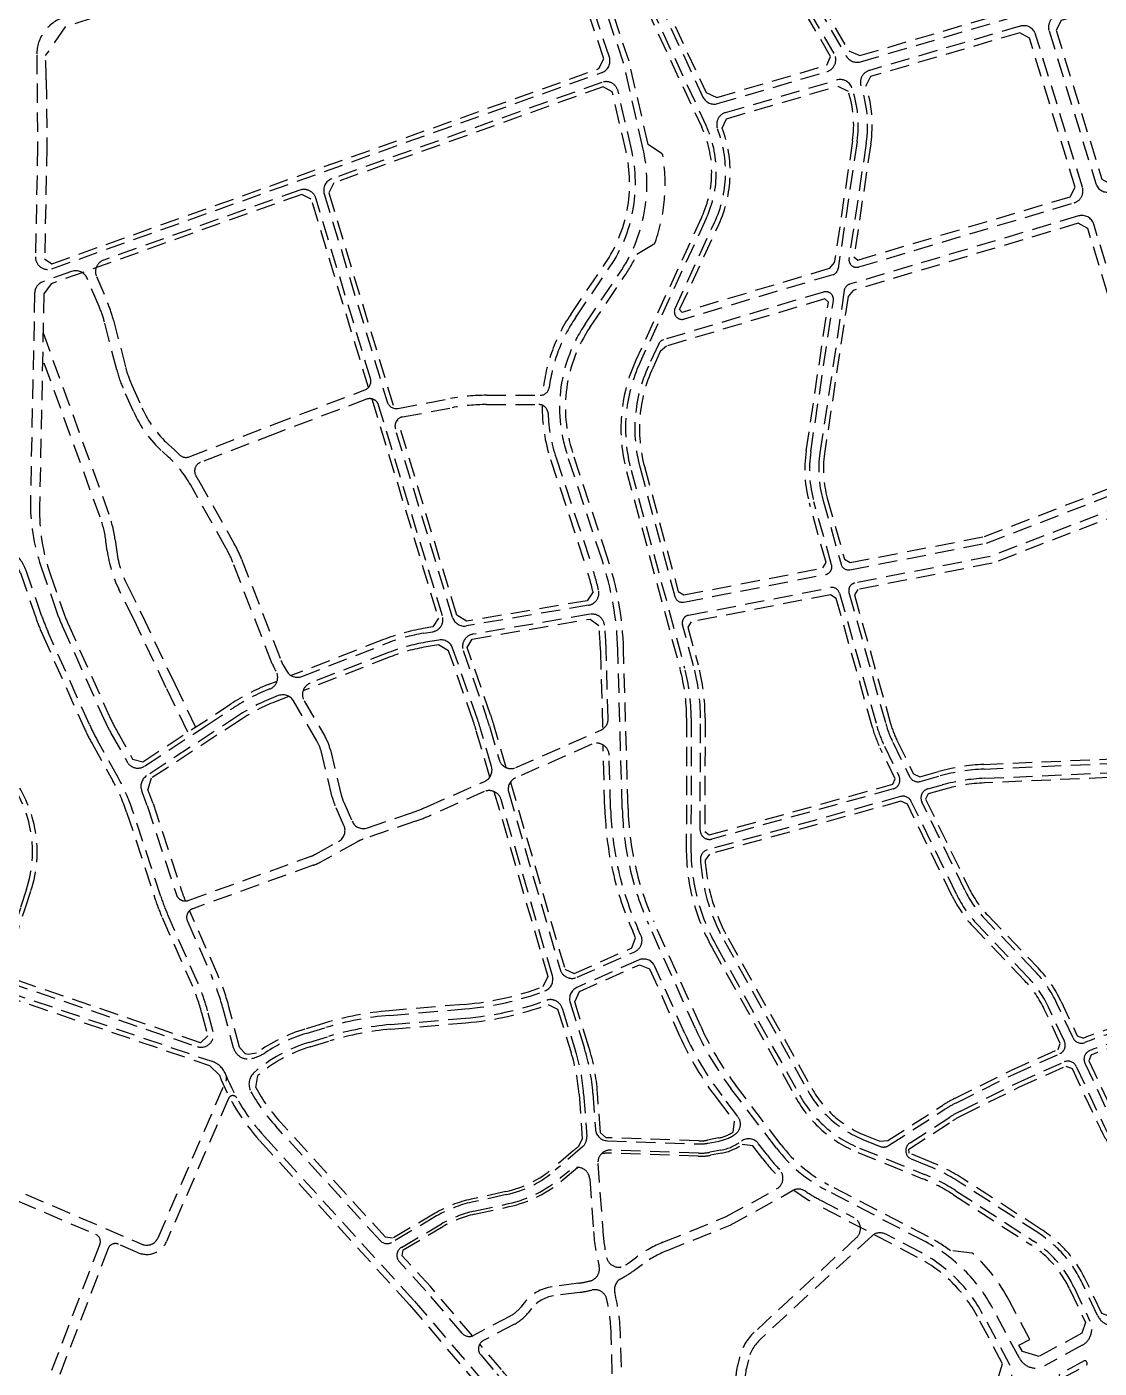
# Model space of a CAD drawing. Header units: metres. Extents: x 566631 to 571261, y 2062953 to 2068466.
# Drawn here: x 567816 to 568510, y 2064881 to 2065749 of the extents above; entities that cross this region are included whole.
import ezdxf

# ---------------------------------------------------------------- set-up
doc = ezdxf.new("R2010")
doc.units = ezdxf.units.M
doc.linetypes.add('HIDDEN', pattern=[0.375, 0.25, -0.125])
doc.layers.add('LogDg phu', color=7, linetype='CONTINUOUS')
doc.layers.add('ViaHeSphu', color=32, linetype='CONTINUOUS')

msp = doc.modelspace()

# ---------------------------------------------------------------- linework, layer by layer
at = {"layer": 'LogDg phu', "linetype": 'HIDDEN', "ltscale": 50}
for points in [[(568280.27, 2065844.65), (568346.55, 2065730.49, 0.345257), (568355.72, 2065726.83), (568457.05, 2065756.52, 0.417861), (568462.45, 2065766.54), (568411.89, 2065931.47, 0.421949), (568401.69, 2065936.71), (568275.22, 2065894.26, 0.346831), (568269.8, 2065885.97), (568270.82, 2065874.45, 0.109851)], [(568275.08, 2065841.64, -0.109851), (568264.84, 2065873.92), (568264.29, 2065880.19, 0.484967), (568253.77, 2065887.06), (568213.56, 2065873.57, 0.34974), (568208.15, 2065865.2), (568214.03, 2065805.84, 0.08596), (568224.93, 2065765.65), (568253.69, 2065704.01, 0.370512), (568263.19, 2065699.72), (568333.98, 2065720.46, 0.486705), (568338.65, 2065732.15)], [(568141.87, 2065850.83), (567839.55, 2065755.49, 0.329891), (567822.07, 2065731.41), (567822.62, 2065671.83), (567821.17, 2065600.48, 0.524975), (567831.86, 2065592.78), (568188.12, 2065719.83, 0.408581), (568193.02, 2065729.9), (568167.17, 2065807.04, -0.044276), (568157.26, 2065841.66, 0.448349)], [(568598.16, 2065740.92), (568586.69, 2065778.94, 0.411844), (568576.78, 2065784.3), (568565.31, 2065780.94), (568483.28, 2065756.91, 0.417861), (568477.88, 2065746.89), (568508.2, 2065647.98, 0.411978), (568518.14, 2065642.65), (568611.07, 2065670.37, 0.415181), (568616.44, 2065680.35), (568598.16, 2065740.92)], [(568520.14, 2065578.34), (568506.87, 2065621.62, 0.411978), (568496.93, 2065626.94), (568348.72, 2065582.74, 0.290973), (568345.2, 2065578.69), (568329.47, 2065473.44, 0.105869), (568331.36, 2065443.35), (568343.13, 2065401.37, 0.390547), (568348.9, 2065397.81), (568437.27, 2065414.99), (568529.2, 2065450.41, 0.330973), (568532.39, 2065455.45), (568525.08, 2065552.1, 0.055558)], [(568323.54, 2065474.33), (568338.16, 2065572.16, 0.549219), (568331.78, 2065577.69), (568228.12, 2065546.78, 0.215687), (568225.01, 2065544.08), (568218.4, 2065529.72, 0.175674), (568212.89, 2065463.83), (568235.45, 2065380.47, 0.393199), (568241.23, 2065376.87), (568333.15, 2065394.74, 0.438282), (568337.01, 2065401), (568325.58, 2065441.73, -0.105869)], [(567803.89, 2065261.62, -0.243226), (567815.47, 2065190.91), (567811.46, 2065178.59), (567799.05, 2065140.47, 0.410372), (567804.08, 2065130.42), (567926.02, 2065088.94, 0.598515), (567936.33, 2065098.56), (567932.77, 2065112, 0.039119), (567926.58, 2065129.7), (567906.96, 2065174.22, -0.02461), (567902.39, 2065186.16), (567884.12, 2065241.93, 0.048345), (567874.82, 2065263.13), (567861.4, 2065287.14, -0.022406), (567856.17, 2065297.55), (567829.42, 2065357.42, -0.022043), (567825.22, 2065368.07), (567815.13, 2065397.33, 0.716134), (567767.79, 2065397.13), (567749.67, 2065343.12, 0.24558), (567751.42, 2065332.14)], [(568252.06, 2065301.81, 0.066724), (568247.61, 2065335.53), (568240.42, 2065362.08, -0.435545), (568244.3, 2065368.3), (568336.39, 2065386.21, -0.390547), (568342.15, 2065382.65), (568366.32, 2065296.52, 0.044847), (568371.28, 2065283.47), (568380.65, 2065264.21, -0.468912), (568376.85, 2065255.81), (568259.5, 2065223.36, -0.496283), (568251.9, 2065229.16)], [(568049.96, 2065344.17), (567999.28, 2065324.38, 0.461531), (567995.29, 2065312.87), (568008.68, 2065290.08, -0.073643), (568012.3, 2065281.11), (568019.37, 2065251.85, 0.044721), (568020.92, 2065247.29), (568026.39, 2065234.91, 0.389685), (568036.31, 2065230.58), (568065.41, 2065240.59, 0.020847), (568074.88, 2065244.3), (568112.23, 2065260.75, 0.376138), (568116.69, 2065270.3), (568109.57, 2065294.78, 0.013297), (568107.6, 2065300.96), (568091.5, 2065347.03, 0.365844), (568082.6, 2065352.28), (568073.91, 2065350.8, 0.051048)], [(568193.88, 2065021.87, 0.445635), (568185.62, 2065013.31), (568188.75, 2064969.64, 0.035839), (568191.24, 2064952.35, 0.530819), (568203.55, 2064947.43, 0.009137), (568205.7, 2064948.95), (568210.91, 2064952.77, -0.062081), (568227.77, 2064962.17), (568268.82, 2064978.78), (568301.4, 2064996.76, 0.493863), (568303.29, 2065009.32, -0.029261), (568295.39, 2065018.52), (568289.65, 2065026.05, 0.408607), (568278.56, 2065027.65, -0.110711), (568265.33, 2065021.88), (568258.15, 2065020.49, -0.056441), (568250.74, 2065019.91)], [(568321.77, 2064799.78), (568340.09, 2064809.79), (568396.34, 2064840.42), (568420.86, 2064853.05), (568447.3, 2064866.43, 0.420588), (568452.47, 2064882.79), (568434.84, 2064915.81, 0.150723), (568394.51, 2064955.72), (568372.14, 2064967.39, 0.316992), (568363, 2064966.17), (568291, 2064899.5, 0.147443), (568283.11, 2064886.07), (568281.79, 2064880.63, 0.16818), (568283.47, 2064863.05), (568310.65, 2064803.48, 0.435404)]]:
    msp.add_lwpolyline(points, format="xyb", close=True, dxfattribs=at)
for points in [[(568301.35, 2065023.07), (568271.8, 2065061.84, -0.057587), (568248.78, 2065100.58), (568218.44, 2065168.33, -0.098642), (568201.37, 2065243.09), (568198.51, 2065345.98, 0.073069), (568188.27, 2065404.32), (568165.65, 2065472.67, -0.232646), (568177.31, 2065556.84), (568199.61, 2065589.81, 0.207939), (568214.8, 2065671.12), (568202.19, 2065726.12), (568174.23, 2065809.58, -0.049445)], [(568219.5, 2065763.12), (568255.58, 2065685.76, -0.220405), (568255.74, 2065625.22), (568212.95, 2065532.22, 0.175674), (568207.09, 2065462.26), (568241.82, 2065333.96, -0.066724), (568246.06, 2065301.82), (568245.88, 2065217.38, 0.128381), (568262.08, 2065154.78), (568316.29, 2065057.52, 0.170828), (568355.1, 2065023.22), (568397.15, 2065006.16, -0.047229), (568417.55, 2064995.54), (568467.93, 2064962.95, -0.139352), (568493.88, 2064933.35), (568504.42, 2064911.11, -0.397422), (568499.33, 2064895.44), (568475.04, 2064882.16, -0.417177), (568458.7, 2064887.04), (568441.45, 2064919.35, 0.150735), (568397.98, 2064962.37), (568333.38, 2064996.08, -0.110108), (568301.35, 2065023.07)], [(568356.15, 2065710.96, -0.119936), (568359.48, 2065674.22), (568348.3, 2065599.44, 0.549219), (568354.68, 2065593.91), (568494.18, 2065635.51, 0.416453), (568499.54, 2065645.52), (568469.19, 2065744.55, 0.410576), (568459.29, 2065749.88), (568361.47, 2065721.22, 0.427185), (568356.15, 2065710.96)], [(568171.09, 2065561.04), (568193.4, 2065594.01, 0.207939), (568207.49, 2065669.44), (568198.71, 2065707.75, 0.448981), (568188.23, 2065713.5), (568013.26, 2065651.1, 0.400186), (568008.29, 2065641.25), (568049.16, 2065506.49, 0.382084), (568055.99, 2065502.33), (568090.07, 2065508.66, -0.045878), (568113.42, 2065510.8), (568148.16, 2065510.81, 0.377459), (568154.11, 2065516.05, -0.117476), (568171.09, 2065561.04)], [(568350.11, 2065710.05, -0.123785), (568353.55, 2065675.11), (568341.26, 2065592.91, -0.290973), (568337.74, 2065588.86), (568241.55, 2065560.18, -0.645161), (568235.58, 2065567.06), (568261.19, 2065622.71, 0.202499), (568263.11, 2065683.38, -0.438714), (568268.33, 2065693.93), (568340.33, 2065715.03, -0.396964), (568350.11, 2065710.05)], [(567867.99, 2065570.66, -0.037591), (567871.76, 2065559.57), (567879.67, 2065528.8, 0.04207), (567883.66, 2065517.38), (567890.2, 2065502.75, 0.102977), (567907.38, 2065478.95), (567911.47, 2065475.21, -0.013154), (567914.43, 2065472.37, 0.298112), (567920.85, 2065470.97), (567974.9, 2065491.69), (568034.67, 2065514.29, 0.394721), (568038.29, 2065521.64), (568002.86, 2065638.49, 0.428381), (567992.52, 2065643.7), (567865.42, 2065598.38, 0.431787), (567860.74, 2065587.71), (567867.99, 2065570.66)], [(567817.97, 2065443.33, 0.088331), (567824.77, 2065400.04), (567834.67, 2065371.33, 0.022043), (567838.55, 2065361.5), (567865.3, 2065301.63, 0.022406), (567870.12, 2065292.02), (567880.54, 2065273.39, 0.435201), (567891.92, 2065270.6), (567931.99, 2065296.91), (567949.47, 2065308.39, -0.052205), (567973.16, 2065320.62), (567973.06, 2065320.58, 0.461531), (567977.05, 2065332.08), (567976.97, 2065332.22, -0.039984), (567974.67, 2065336.96), (567949.17, 2065402.47, 0.035278), (567944.83, 2065411.65), (567921.62, 2065452.92, 0.079721), (567907.42, 2065470.78), (567903.33, 2065474.52, -0.102977), (567884.72, 2065500.3), (567878.18, 2065514.94, -0.04207), (567873.86, 2065527.31), (567865.95, 2065558.07, 0.037591), (567862.47, 2065568.31), (567854.71, 2065586.57, 0.396856), (567844.66, 2065590.98), (567826, 2065584.32, 0.311497), (567820.69, 2065576.95), (567820.32, 2065558.57), (567817.97, 2065443.33)], [(567925.23, 2065458.61, -0.010214), (567926.85, 2065455.86), (567950.06, 2065414.59, -0.035278), (567954.76, 2065404.65), (567980.26, 2065339.14, 0.039984), (567982.14, 2065335.26), (567984.01, 2065332.08, 0.368428), (567993.81, 2065328.68), (568047.78, 2065349.76, -0.051048), (568072.9, 2065356.72), (568078.6, 2065357.69, 0.45166), (568084.91, 2065367.9), (568043.53, 2065504.38, 0.433979), (568035.66, 2065508.25), (567977.04, 2065486.09), (567928.19, 2065467.36, 0.470155), (567925.23, 2065458.61)], [(568181.15, 2065401.97, -0.023076), (568186.04, 2065384.53, -0.431602), (568179.58, 2065374.84), (568100.46, 2065361.4, -0.377733), (568091.47, 2065366.97), (568054.41, 2065489.16, -0.44709), (568059.06, 2065496.8), (568091.17, 2065502.76, -0.045878), (568113.42, 2065504.8), (568147.35, 2065504.81, -0.403341), (568153.35, 2065499.03, 0.070667), (568158.53, 2065470.31), (568181.15, 2065401.97)], [(568583.91, 2065301.47, 0.169199), (568579.62, 2065319.83), (568542.54, 2065386.88, -0.091331), (568536.27, 2065405.6), (568536.03, 2065407.3), (568533.89, 2065435.67, 0.50266), (568527.1, 2065439.96), (568439.76, 2065406.31), (568352.14, 2065389.27, 0.438282), (568348.28, 2065383.01), (568372.1, 2065298.15, 0.044847), (568376.67, 2065286.1), (568387.5, 2065263.84, 0.361552), (568394.49, 2065260.68), (568407.26, 2065264.21, -0.056551), (568435.77, 2065268.72), (568575.95, 2065274.86, 0.371125), (568581.66, 2065280.22), (568583.91, 2065301.47)], [(567952.76, 2065303.37), (567893.12, 2065264.22, 0.360428), (567890.13, 2065254.46, -0.019325), (567893.62, 2065245.04), (567911.89, 2065189.27, 0.004364), (567912.56, 2065187.29, 0.417554), (567920.26, 2065183.61), (567999.14, 2065212, 0.039632), (568003.03, 2065213.76), (568017.64, 2065221.81, 0.388656), (568021.09, 2065232.05), (568015.43, 2065244.86, -0.044721), (568013.54, 2065250.44), (568006.47, 2065279.7, 0.073643), (568003.51, 2065287.04), (567988.33, 2065312.87, 0.368428), (567978.53, 2065316.27), (567975.34, 2065315.03, 0.052205), (567952.76, 2065303.37)], [(568501.19, 2065091.56, -0.401113), (568493.46, 2065094.56), (568482.98, 2065116.94, 0.081456), (568468.72, 2065137.77), (568436.01, 2065171.98, -0.077691), (568423.31, 2065190.24), (568395.51, 2065247.38, -0.468912), (568399.31, 2065255.79), (568408.86, 2065258.43, -0.056551), (568436.03, 2065262.73), (568573.51, 2065268.74, -0.458656), (568579.74, 2065262.12), (568574.89, 2065216.3, 0.136499), (568577.51, 2065184.57), (568585.25, 2065163.64), (568610.18, 2065111.93, -0.598484), (568603.96, 2065103.38), (568589.19, 2065105.42, 0.091113), (568542.97, 2065103.35), (568525.44, 2065099.32, 0.041673), (568501.19, 2065091.56)], [(567961.34, 2065081.21, 0.08794), (567970.02, 2065084.97, -0.072098), (567996.71, 2065097.43), (568009.41, 2065101.26, -0.051985), (568050.72, 2065109.16), (568099.32, 2065113.31, 0.067767), (568151.24, 2065124.95, 0.393045), (568156.13, 2065134.68), (568122.89, 2065248.99, 0.453343), (568111.99, 2065254.08), (568077.29, 2065238.81, -0.020847), (568067.36, 2065234.92), (568033.61, 2065223.3, 0.043153), (568029.35, 2065221.42), (568005.93, 2065208.5, -0.039632), (568001.17, 2065206.35), (567923.12, 2065178.26, 0.434742), (567919.66, 2065170.2), (567935.73, 2065133.73, -0.039119), (567942.44, 2065114.56), (567949.36, 2065088.38, 0.406821), (567961.34, 2065081.21)], [(568477.55, 2065114.4, 0.081456), (568464.38, 2065133.63), (568431.68, 2065167.83, -0.077691), (568417.92, 2065187.61), (568388.66, 2065247.75, 0.361552), (568381.66, 2065250.91), (568256.46, 2065216.3, 0.353146), (568252.07, 2065210.18, 0.11342), (568267.32, 2065157.7), (568321.54, 2065060.44, 0.170828), (568357.35, 2065028.78), (568368.4, 2065024.3, 0.243951), (568373.91, 2065024.81), (568410.47, 2065048.34, -0.027463), (568417.92, 2065052.57), (568454.83, 2065070.94), (568484.87, 2065084.34, 0.419575), (568487.86, 2065092.36), (568477.55, 2065114.4)], [(568112.47, 2064870.59, -0.084901), (568154.79, 2064799.65), (568170.26, 2064759.6, -0.579475), (568157.14, 2064743.43, -0.045403), (568132.74, 2064749.71), (567904.8, 2064831.09), (567826.06, 2064856.49), (567810.62, 2064861.47), (567780.63, 2064870.43), (567744.23, 2064881.67), (567725.22, 2064887.76, -0.41566), (567720.05, 2064897.85), (567762.31, 2065027.63), (567792.24, 2065119.55, -0.418066), (567802.42, 2065124.65), (567935.48, 2065079.39, -0.220524), (567944.61, 2065070.68, 0.091448), (567969.54, 2065030.65), (568066.63, 2064924.21), (568112.47, 2064870.59)], [(568572.01, 2064925.27, -0.085046), (568651.58, 2064929.91), (568671.4, 2064927.69, 0.557822), (568683.99, 2064943.77), (568666.76, 2064990.51), (568650.57, 2065040.68, 0.077673), (568635.93, 2065069.72), (568621.97, 2065091.95, 0.221761), (568616.29, 2065095.62), (568588.37, 2065099.47, 0.091113), (568544.32, 2065097.51), (568526.79, 2065093.47, 0.040236), (568504.27, 2065086.34, 0.429135), (568501.1, 2065078.24), (568519.06, 2065039.87, 0.048627), (568526.18, 2065027.85), (568539.5, 2065009.67, -0.110061), (568553.11, 2064978.6), (568562.35, 2064931.52, 0.424292), (568572.01, 2064925.27)], [(568525.24, 2064909.09, -0.412853), (568509.3, 2064914.81), (568499.3, 2064935.92, 0.139352), (568471.19, 2064967.99), (568420.81, 2065000.58, 0.047229), (568399.41, 2065011.72), (568388.81, 2065016.02, -0.607781), (568387.82, 2065026.63), (568413.72, 2065043.29, -0.027463), (568420.59, 2065047.2), (568457.39, 2065065.52), (568487.62, 2065079, -0.408873), (568495.49, 2065076.06), (568513.63, 2065037.33, 0.048627), (568521.34, 2065024.3), (568534.66, 2065006.13, -0.110061), (568547.23, 2064977.44), (568556.8, 2064928.64, -0.378125), (568551.45, 2064919.51, 0.029911), (568525.24, 2064909.09)], [(568182.76, 2064969.21, 0.044248), (568186.37, 2064946.88, -0.415414), (568180.55, 2064937.16, -0.026797), (568172.97, 2064935.69), (568155.99, 2064933.35, 0.194496), (568137.79, 2064922.9), (568135.71, 2064920.24, -0.105159), (568128.69, 2064914.38), (568105.04, 2064901.87, -0.3509), (568097.68, 2064903.28), (568074.12, 2064930.83), (568056.94, 2064949.67, -0.476805), (568058.34, 2064958.88), (568084.18, 2064974.05, -0.078818), (568105.19, 2064982.27), (568127.75, 2064987.22, 0.124124), (568161.88, 2065004.26), (568167.13, 2065008.77, -0.616276), (568180.32, 2065003.27), (568182.76, 2064969.21)], [(568200.46, 2064938.53, 0.033385), (568209.25, 2064944.11), (568214.46, 2064947.93, -0.062081), (568230.02, 2064956.6), (568271.41, 2064973.36), (568311.77, 2064995.62, -0.280839), (568320.09, 2064995.26, 0.027535), (568329.91, 2064989.43), (568351.43, 2064978.2, -0.518613), (568353.16, 2064965.24), (568286.93, 2064903.91, 0.147443), (568277.28, 2064887.48), (568275.96, 2064882.05, 0.080835), (568275.14, 2064871.48, -0.342207), (568269.81, 2064863.25), (568242.68, 2064853.77, -0.112107), (568230.8, 2064852.42), (568208.41, 2064854.9, -0.374852), (568201.29, 2064862.64), (568200.27, 2064902.02, 0.054483), (568196.53, 2064929.58, -0.34124), (568200.46, 2064938.53)], [(568484.51, 2064875.37), (568484.99, 2064874.49, 0.414214), (568486.35, 2064874.1), (568502.14, 2064882.73, 0.414214), (568502.54, 2064884.09), (568502.06, 2064884.97, 0.414214), (568500.7, 2064885.36), (568484.91, 2064876.73, 0.414214), (568484.51, 2064875.37)]]:
    msp.add_lwpolyline(points, format="xyb", dxfattribs=at)
at = {"layer": 'LogDg phu', "linetype": 'HIDDEN', "ltscale": 50, "elevation": 0}
for points in [[(568189.89, 2065361.92, 0.431285), (568180.6, 2065368.93), (568104.6, 2065356.02, 0.464296), (568098.39, 2065345.49), (568113.26, 2065302.94, -0.013297), (568115.34, 2065296.45), (568121.64, 2065274.78, 0.453343), (568132.55, 2065269.69), (568187.47, 2065293.87, 0.304923), (568192.24, 2065301.41), (568191.01, 2065345.77, 0.020637), (568189.89, 2065361.92)], [(568176.38, 2065058.28), (568178.37, 2065030.6, -0.237412), (568175.6, 2065023.96), (568157.97, 2065008.81, -0.124124), (568126.47, 2064993.08), (568103.9, 2064988.13, 0.078818), (568081.14, 2064979.22), (568052.01, 2064962.13, -0.354275), (568044.54, 2064963.26), (567976.93, 2065037.39, -0.057588), (567960.82, 2065059.74, -0.355534), (567963.01, 2065072.17, -0.105603), (567998.44, 2065091.68), (568011.14, 2065095.51, -0.051985), (568051.23, 2065103.19), (568099.83, 2065107.34, 0.06614), (568152.09, 2065118.87, -0.428014), (568162.47, 2065113.74), (568171.16, 2065085.9, -0.0578), (568176.38, 2065058.28)], [(568120.07, 2064877.08, -0.043915), (568146.03, 2064840.69, 0.354937), (568153.12, 2064838.04), (568189.96, 2064850.47, 0.329034), (568195.4, 2064858.26), (568194.27, 2064901.86, 0.048378), (568191.38, 2064925.26), (568191.38, 2064925.26, 0.419086), (568181.68, 2064931.26, -0.025748), (568173.79, 2064929.75), (568156.81, 2064927.41, 0.194496), (568142.51, 2064919.19), (568140.43, 2064916.54, -0.105159), (568131.49, 2064909.07), (568111.42, 2064898.46, 0.480495), (568109.66, 2064889.26), (568120.07, 2064877.08)]]:
    msp.add_lwpolyline(points, format="xyb", dxfattribs=at)
for points in [[(568193.87, 2065242.88), (568192.9, 2065277.67, 0.532658), (568181.68, 2065284.77), (568132.3, 2065263.02, 0.376138), (568127.84, 2065253.47), (568161.16, 2065138.88, 0.454493), (568172.1, 2065133.8), (568209.45, 2065150.42, 0.414962), (568213.5, 2065161), (568211.59, 2065165.26, -0.098642)], [(568211.94, 2065144.96), (568171.97, 2065127.18, 0.380606), (568167.59, 2065117.49), (568176.88, 2065087.69, -0.0578), (568182.37, 2065058.71), (568184.04, 2065035.37, 0.383475), (568191.74, 2065027.95), (568250.95, 2065025.9, 0.056441), (568257.01, 2065026.38), (568264.19, 2065027.77, 0.105091), (568274.53, 2065032.14, 0.426392), (568276.31, 2065043.55), (568265.84, 2065057.3, -0.057587), (568241.94, 2065097.51), (568222.5, 2065140.92, 0.413466)]]:
    msp.add_lwpolyline(points, format="xyb", close=True, dxfattribs=at)
at = {"layer": 'ViaHeSphu', "linetype": 'HIDDEN', "ltscale": 50}
for points in [[(568273.14, 2065882.25), (568273.81, 2065874.71, 0.109851), (568282.87, 2065846.16), (568348.09, 2065733.82), (568355.4, 2065730.9), (568454.53, 2065759.95), (568457.86, 2065766.13), (568408.44, 2065927.37), (568402.23, 2065930.56), (568277.48, 2065888.69)], [(568261.45, 2065878.18), (568256.27, 2065881.57), (568215.78, 2065867.99), (568211.54, 2065861.42), (568217.01, 2065806.13, 0.085976), (568227.65, 2065766.92), (568255.68, 2065706.84), (568262.59, 2065703.71), (568333.94, 2065724.62), (568336.23, 2065730.35), (568272.49, 2065840.13, -0.109851), (568261.85, 2065873.65)], [(568491.48, 2065639.4), (568494.81, 2065645.61), (568465.19, 2065742.23), (568458.93, 2065745.6), (568362.32, 2065717.3), (568359.24, 2065711.2, -0.117528), (568362.45, 2065673.77), (568351.49, 2065600.49), (568353.92, 2065598.38)], [(568525.13, 2065453.67), (568527.7, 2065457.74), (568520.6, 2065551.76, 0.055558), (568515.83, 2065577.02), (568503.01, 2065618.84), (568496.76, 2065622.19), (568350.99, 2065578.72), (568347.67, 2065574.9), (568332.44, 2065473, 0.105869), (568334.24, 2065444.16), (568345.3, 2065404.74), (568349.06, 2065402.42), (568436.02, 2065419.33)], [(568333.49, 2065402.44), (568322.69, 2065440.92, -0.105869), (568320.57, 2065474.77), (568334.97, 2065571.11), (568332.54, 2065573.22), (568230.15, 2065542.69), (568226.02, 2065539.11), (568221.12, 2065528.46, 0.175674), (568215.78, 2065464.61), (568237.65, 2065383.81), (568241.38, 2065381.48), (568331.35, 2065398.98)], [(568257.78, 2065226), (568376.64, 2065258.86), (568378.21, 2065262.36), (568368.58, 2065282.16, -0.044847), (568363.43, 2065295.71), (568339.99, 2065379.28), (568336.23, 2065381.59), (568246.1, 2065364.06), (568243.94, 2065360.6), (568250.51, 2065336.31, -0.066724), (568255.06, 2065301.8), (568254.9, 2065228.2)], [(568518.68, 2064913.71), (568512.07, 2064915.99), (568502.01, 2064937.2, 0.139352), (568472.82, 2064970.51), (568422.44, 2065003.1, 0.047229), (568400.54, 2065014.5), (568387.35, 2065019.85), (568387.1, 2065022.6), (568415.34, 2065040.77, -0.027463), (568421.93, 2065044.51), (568458.67, 2065062.8), (568488.79, 2065076.23), (568492.8, 2065074.74), (568510.91, 2065036.05, 0.048627), (568518.92, 2065022.53), (568532.24, 2065004.35, -0.110061), (568544.28, 2064976.86), (568553.36, 2064930.59), (568551.08, 2064926.74, 0.035973)]]:
    msp.add_lwpolyline(points, format="xyb", close=True, dxfattribs=at)
for points in [[(567827.61, 2065730.84, -0.014939), (567828.22, 2065715.2), (567828.62, 2065671.8), (567827.15, 2065599.25), (567831.75, 2065595.93), (568186.31, 2065722.37), (568189.44, 2065728.79), (568163.64, 2065805.77, -0.042979), (568153.77, 2065839.98), (568144.74, 2065845.45), (567840.41, 2065749.47), (567827.61, 2065730.84)], [(568263.92, 2065621.46, 0.200703), (568266.11, 2065683.93), (568269, 2065689.96), (568341.14, 2065711.09), (568347.71, 2065707.82, -0.119068), (568350.58, 2065675.55), (568338.79, 2065596.71), (568335.48, 2065592.88), (568240.17, 2065564.46), (568238.55, 2065566.33), (568263.92, 2065621.46)], [(567826.17, 2065551.24), (567868.79, 2065433.81, -0.055332), (567872.85, 2065417.08), (567873.63, 2065410.92, 0.083843), (567880.59, 2065387.97), (567890.36, 2065368.34), (567911.41, 2065323.93), (567924.95, 2065295.88)], [(567919.89, 2065292.56), (567906, 2065321.34), (567884.96, 2065365.72), (567875.22, 2065385.3, -0.083843), (567867.68, 2065410.16), (567866.9, 2065416.32, 0.055332), (567863.15, 2065431.76), (567825.83, 2065534.59)], [(568579.43, 2065301.94, 0.170569), (568575.75, 2065317.53), (568538.6, 2065384.7, -0.091331), (568531.81, 2065404.97), (568531.55, 2065406.81), (568529.57, 2065433.01), (568526.55, 2065434.92), (568441.01, 2065401.97), (568353.94, 2065385.04), (568351.8, 2065381.57), (568374.98, 2065298.96, 0.044847), (568379.37, 2065287.41), (568389.98, 2065265.61), (568394.18, 2065263.71), (568406.46, 2065267.11, -0.056551), (568435.64, 2065271.72), (568573.89, 2065277.77), (568577.2, 2065280.88), (568579.43, 2065301.94)], [(567825.77, 2065355.79), (567852.52, 2065295.92, 0.022406), (567857.91, 2065285.19), (567871.33, 2065261.18, -0.048345), (567880.31, 2065240.68), (567898.58, 2065184.92, 0.02461), (567903.3, 2065172.61), (567922.91, 2065128.09, -0.039119), (567928.9, 2065110.98), (567932.88, 2065095.93), (567928.05, 2065091.42), (567803.21, 2065133.89), (567801.3, 2065137.71), (567814.31, 2065177.67), (567818.32, 2065189.98, 0.243226), (567806.29, 2065263.41), (567756.19, 2065330.76), (567754.79, 2065339.51), (567773.59, 2065395.55, -0.716134), (567811.46, 2065395.7), (567821.43, 2065366.77, 0.022043), (567825.77, 2065355.79)], [(567985.43, 2065315.75), (567976.43, 2065312.23, 0.052205), (567954.41, 2065300.86), (567896.28, 2065262.7), (567894.08, 2065255.37, -0.018054), (567897.42, 2065246.29), (567915.69, 2065190.52, 0.016664), (567918.34, 2065183.26)], [(568496.13, 2065095.93), (568500.16, 2065094.38, -0.04146), (568524.77, 2065102.24), (568542.3, 2065106.28, -0.091113), (568589.6, 2065108.39), (568605.15, 2065106.24), (568606.82, 2065108.53), (568581.1, 2065161.88), (568573.29, 2065183.01, -0.13574), (568570.43, 2065216.96), (568575.29, 2065262.85), (568572.61, 2065265.7), (568436.16, 2065259.73, 0.056551), (568409.66, 2065255.54), (568399.52, 2065252.74), (568397.94, 2065249.24), (568426.01, 2065191.55, 0.077691), (568438.18, 2065174.05), (568470.88, 2065139.85, -0.081456), (568485.7, 2065118.21), (568496.13, 2065095.93)], [(568257.85, 2065213.57), (568255.1, 2065209.77, 0.112199), (568269.94, 2065159.16), (568324.16, 2065061.9, 0.170828), (568358.48, 2065031.56), (568368.19, 2065027.62), (568373.5, 2065028.12), (568408.85, 2065050.86, -0.027463), (568416.58, 2065055.25), (568453.55, 2065073.66), (568483.7, 2065087.1), (568485.17, 2065091.04), (568474.83, 2065113.13, 0.081456), (568462.21, 2065131.55), (568429.51, 2065165.76, -0.077691), (568415.22, 2065186.3), (568386.18, 2065245.99), (568381.97, 2065247.89), (568257.85, 2065213.57)], [(567756.26, 2064885.28), (567746.33, 2064888.35), (567727.35, 2064894.43), (567724.14, 2064900.7), (567762.15, 2065017.45), (567795.73, 2065120.59), (567799.5, 2065122.48), (567933.99, 2065076.72), (567940.42, 2065070.41, 0.09387), (567966.59, 2065027.95), (568063.63, 2064921.56), (568109.43, 2064867.99, -0.084901), (568151.06, 2064798.2), (568166.48, 2064758.29), (568160.14, 2064750.05, -0.049011), (568135.1, 2064756.31), (567907.05, 2064837.72), (567831.55, 2064862.07)], [(568568.44, 2064931.62, -0.08716), (568652.36, 2064936.87), (568678.03, 2064934), (568681.27, 2064938.13), (568662.51, 2064989.04), (568646.29, 2065039.3, 0.078014), (568632.19, 2065067.21), (568617.84, 2065090.06), (568613.28, 2065093.01), (568587.96, 2065096.5, 0.091113), (568544.99, 2065094.58), (568527.46, 2065090.55, 0.040504), (568505.26, 2065083.5), (568503.76, 2065079.62), (568521.78, 2065041.14, 0.048627), (568528.6, 2065029.62), (568541.92, 2065011.44, -0.110061), (568556.06, 2064979.17), (568564.95, 2064933.84), (568568.44, 2064931.62)], [(567760.38, 2065021.72), (567760.38, 2065021.72, 0.387692), (567763.16, 2065015.58), (567890.14, 2064960.97, 0.413325), (567900.64, 2064965.13), (567944.65, 2065066.6, 0.203253), (567944.68, 2065070.51), (567944.68, 2065070.51)], [(567951.7, 2065055.64), (567951.7, 2065055.64, 0.62289), (567946.32, 2065055.38), (567906.15, 2064962.74, -0.413325), (567887.77, 2064955.45), (567874.96, 2064960.96, 0.42583), (567868.32, 2064958.16), (567830.81, 2064860.5, 0.430327), (567833.94, 2064853.95), (567833.94, 2064853.95)], [(567763.62, 2064875.68), (567763.62, 2064875.68, -0.440565), (567760.47, 2064882.36), (567803.06, 2064986.35, -0.419332), (567809.66, 2064989.05), (567860.25, 2064967.29, -0.402692), (567862.94, 2064960.9), (567824.89, 2064861.83, -0.398281), (567818.69, 2064858.86), (567818.69, 2064858.86)]]:
    msp.add_lwpolyline(points, format="xyb", dxfattribs=at)
at = {"layer": 'ViaHeSphu', "linetype": 'HIDDEN', "ltscale": 50, "elevation": 0}
for points in [[(568216.78, 2065761.85), (568252.86, 2065684.49, -0.220405), (568253.02, 2065626.48), (568210.22, 2065533.48, 0.175674), (568204.2, 2065461.47), (568238.93, 2065333.18, -0.066724), (568243.06, 2065301.83), (568242.88, 2065217.39, 0.128381), (568259.46, 2065153.32), (568313.67, 2065056.06, 0.170828), (568353.97, 2065020.44), (568396.02, 2065003.38, -0.047229), (568415.92, 2064993.02), (568466.3, 2064960.43, -0.139352), (568491.17, 2064932.06), (568501.49, 2064910.29), (568499.24, 2064903.37), (568471.42, 2064888.16), (568460.63, 2064891.38), (568458.42, 2064895.52), (568465.48, 2064899.28), (568451.82, 2064924.89, 0.081547), (568429.04, 2064954.59, 0.161113), (568427.9, 2064955.12), (568414.04, 2064956.72, 0.039387), (568399.71, 2064965.7), (568335.11, 2064999.4, -0.110108), (568304.33, 2065025.34), (568274.78, 2065064.12, -0.057587), (568252.21, 2065102.11), (568221.86, 2065169.86, -0.098642), (568205.12, 2065243.2), (568202.26, 2065346.08, 0.073069), (568191.83, 2065405.5), (568169.21, 2065473.85, -0.232646), (568180.41, 2065554.74), (568202.72, 2065587.71, 0.038659), (568210.93, 2065602.13), (568221.84, 2065608.74, 0.174176), (568222.69, 2065609.79, 0.124263), (568227.74, 2065666.1, 0.209289), (568226.87, 2065667.45), (568218.16, 2065673.26), (568218.16, 2065673.26), (568205.81, 2065727.14), (568177.76, 2065810.85, -0.045576)], [(568149.84, 2065511.05, -0.130476), (568167.99, 2065563.14), (568190.29, 2065596.11, 0.207939), (568203.84, 2065668.61), (568194.94, 2065707.43), (568189.11, 2065710.63), (568014.49, 2065648.36), (568011.23, 2065641.89), (568053.54, 2065502.39)], [(568036.93, 2065515.8), (567999.92, 2065637.86), (567993.76, 2065640.96), (567831.49, 2065583.1), (567826.68, 2065576.42), (567823.87, 2065438.48, 0.088331), (567830.67, 2065395.19), (567838.45, 2065372.64, 0.022043), (567842.21, 2065363.13), (567868.96, 2065303.26, 0.022406), (567873.62, 2065293.97), (567884.18, 2065275.08), (567890.8, 2065273.46), (567947.82, 2065310.9, -0.052205), (567972.06, 2065323.41), (567977.79, 2065325.65)], [(568039.15, 2065508.48), (568082.24, 2065366.38), (568078.76, 2065360.76), (568072.4, 2065359.68, 0.051048), (568046.69, 2065352.55), (567986.91, 2065329.21)], [(568149.54, 2065504.4, 0.083547), (568154.97, 2065469.14), (568177.59, 2065400.79, -0.023409), (568182.44, 2065383.44), (568178.57, 2065377.71), (568100.54, 2065364.46), (568094.16, 2065368.41), (568055.78, 2065495)], [(568126.26, 2065269.62), (568118.22, 2065297.29, 0.013297), (568116.09, 2065303.93), (568100.92, 2065347.35), (568104.2, 2065352.91), (568180.59, 2065365.89), (568186.14, 2065361.76, -0.020964), (568187.26, 2065345.67), (568188.68, 2065294.54)], [(568115.56, 2065263.47), (568106.69, 2065293.94, 0.013297), (568104.77, 2065299.97), (568088.92, 2065345.31), (568082.34, 2065349.19), (568074.41, 2065347.85, 0.051048), (568051.05, 2065341.38), (567994.55, 2065319.31)], [(568128.97, 2065260.3), (568164.25, 2065139.02), (568170.21, 2065136.25), (568207.56, 2065152.86), (568210.08, 2065159.46), (568208.17, 2065163.73, -0.098642), (568190.12, 2065242.78), (568188.97, 2065284.34)], [(568118.27, 2065254.15), (568153.14, 2065134.24), (568149.87, 2065127.64, -0.067318), (568099.07, 2065116.3), (568050.46, 2065112.15, 0.051985), (568008.54, 2065104.13), (567995.84, 2065100.3, 0.083382), (567964.42, 2065084.76), (567959.13, 2065083.81), (567957.29, 2065084.34), (567953.59, 2065088.06, -0.001173), (567953.45, 2065088.59), (567946.31, 2065115.58, 0.039119), (567939.39, 2065135.34), (567921.04, 2065176.99)], [(568051.48, 2065100.2), (568100.09, 2065104.35, 0.066437), (568153.35, 2065116.14), (568159.51, 2065113.14), (568168.29, 2065085.01, -0.0578), (568173.39, 2065058.07), (568175.48, 2065028.9), (568172.83, 2065023.91, 0.02895), (568169.61, 2065021.45), (568156.66, 2065010.32, -0.124124), (568126.04, 2064995.04), (568103.47, 2064990.09, 0.078818), (568080.13, 2064980.95), (568052.56, 2064964.77), (568047.95, 2064965.46), (567979.89, 2065040.08, -0.059371), (567963.92, 2065062.41), (567965.31, 2065070.2, -0.104394), (567999.3, 2065088.81), (568012, 2065092.64, -0.051985), (568051.48, 2065100.2)], [(568305.36, 2065002.08, -0.044744), (568292.4, 2065016.25), (568285.97, 2065024.69), (568279.04, 2065025.54, -0.104469), (568265.71, 2065019.91), (568258.53, 2065018.52, -0.056441), (568250.67, 2065017.91), (568193.29, 2065019.89, 0.054141), (568187.9, 2065019.49)], [(568104.39, 2064901.58), (568077.12, 2064933.48), (568058.88, 2064953.48), (568059.44, 2064957.21), (568085.19, 2064972.32, -0.078818), (568105.62, 2064980.32), (568128.18, 2064985.27, 0.124124), (568163.18, 2065002.74), (568172.45, 2065010.7)], [(568311.45, 2064802.12), (568336.74, 2064815.94), (568393.06, 2064846.61), (568417.67, 2064859.28), (568444.46, 2064872.84), (568447.83, 2064883.51), (568431.53, 2064914.05, 0.150717), (568392.77, 2064952.4), (568328.18, 2064986.1, -0.043017), (568312.6, 2064996.02)], [(568152.28, 2064837.83, 0.049366), (568123.11, 2064879.68), (568109.03, 2064896.15)]]:
    msp.add_lwpolyline(points, format="xyb", dxfattribs=at)
at = {"layer": 'ViaHeSphu', "linetype": 'HIDDEN', "ltscale": 50}
msp.add_lwpolyline([(568592.23, 2065739.82), (568581.24, 2065776.23), (568575, 2065779.61), (568566.61, 2065777.15), (568485.8, 2065753.48), (568482.47, 2065747.29), (568512.06, 2065650.76), (568518.31, 2065647.4), (568606.92, 2065673.83), (568610.27, 2065680.04), (568592.23, 2065739.82)], dxfattribs=at)
at = {"layer": 'ViaHeSphu', "linetype": 'HIDDEN', "ltscale": 50, "elevation": 0}
msp.add_lwpolyline([(568187.22, 2065032.97), (568185.36, 2065058.92, 0.0578), (568179.75, 2065088.58), (568170.61, 2065117.86), (568173.69, 2065124.66), (568212.47, 2065141.91), (568219.08, 2065139.38), (568238.52, 2065095.98, 0.057587), (568262.85, 2065055.03), (568273.83, 2065040.62), (568272.97, 2065033.5, -0.100037), (568263.81, 2065029.73), (568256.63, 2065028.34, -0.056441), (568251.02, 2065027.9), (568193.63, 2065029.89, 0.019204), (568190.95, 2065029.88)], format="xyb", close=True, dxfattribs=at)

doc.saveas('drawing.dxf')
